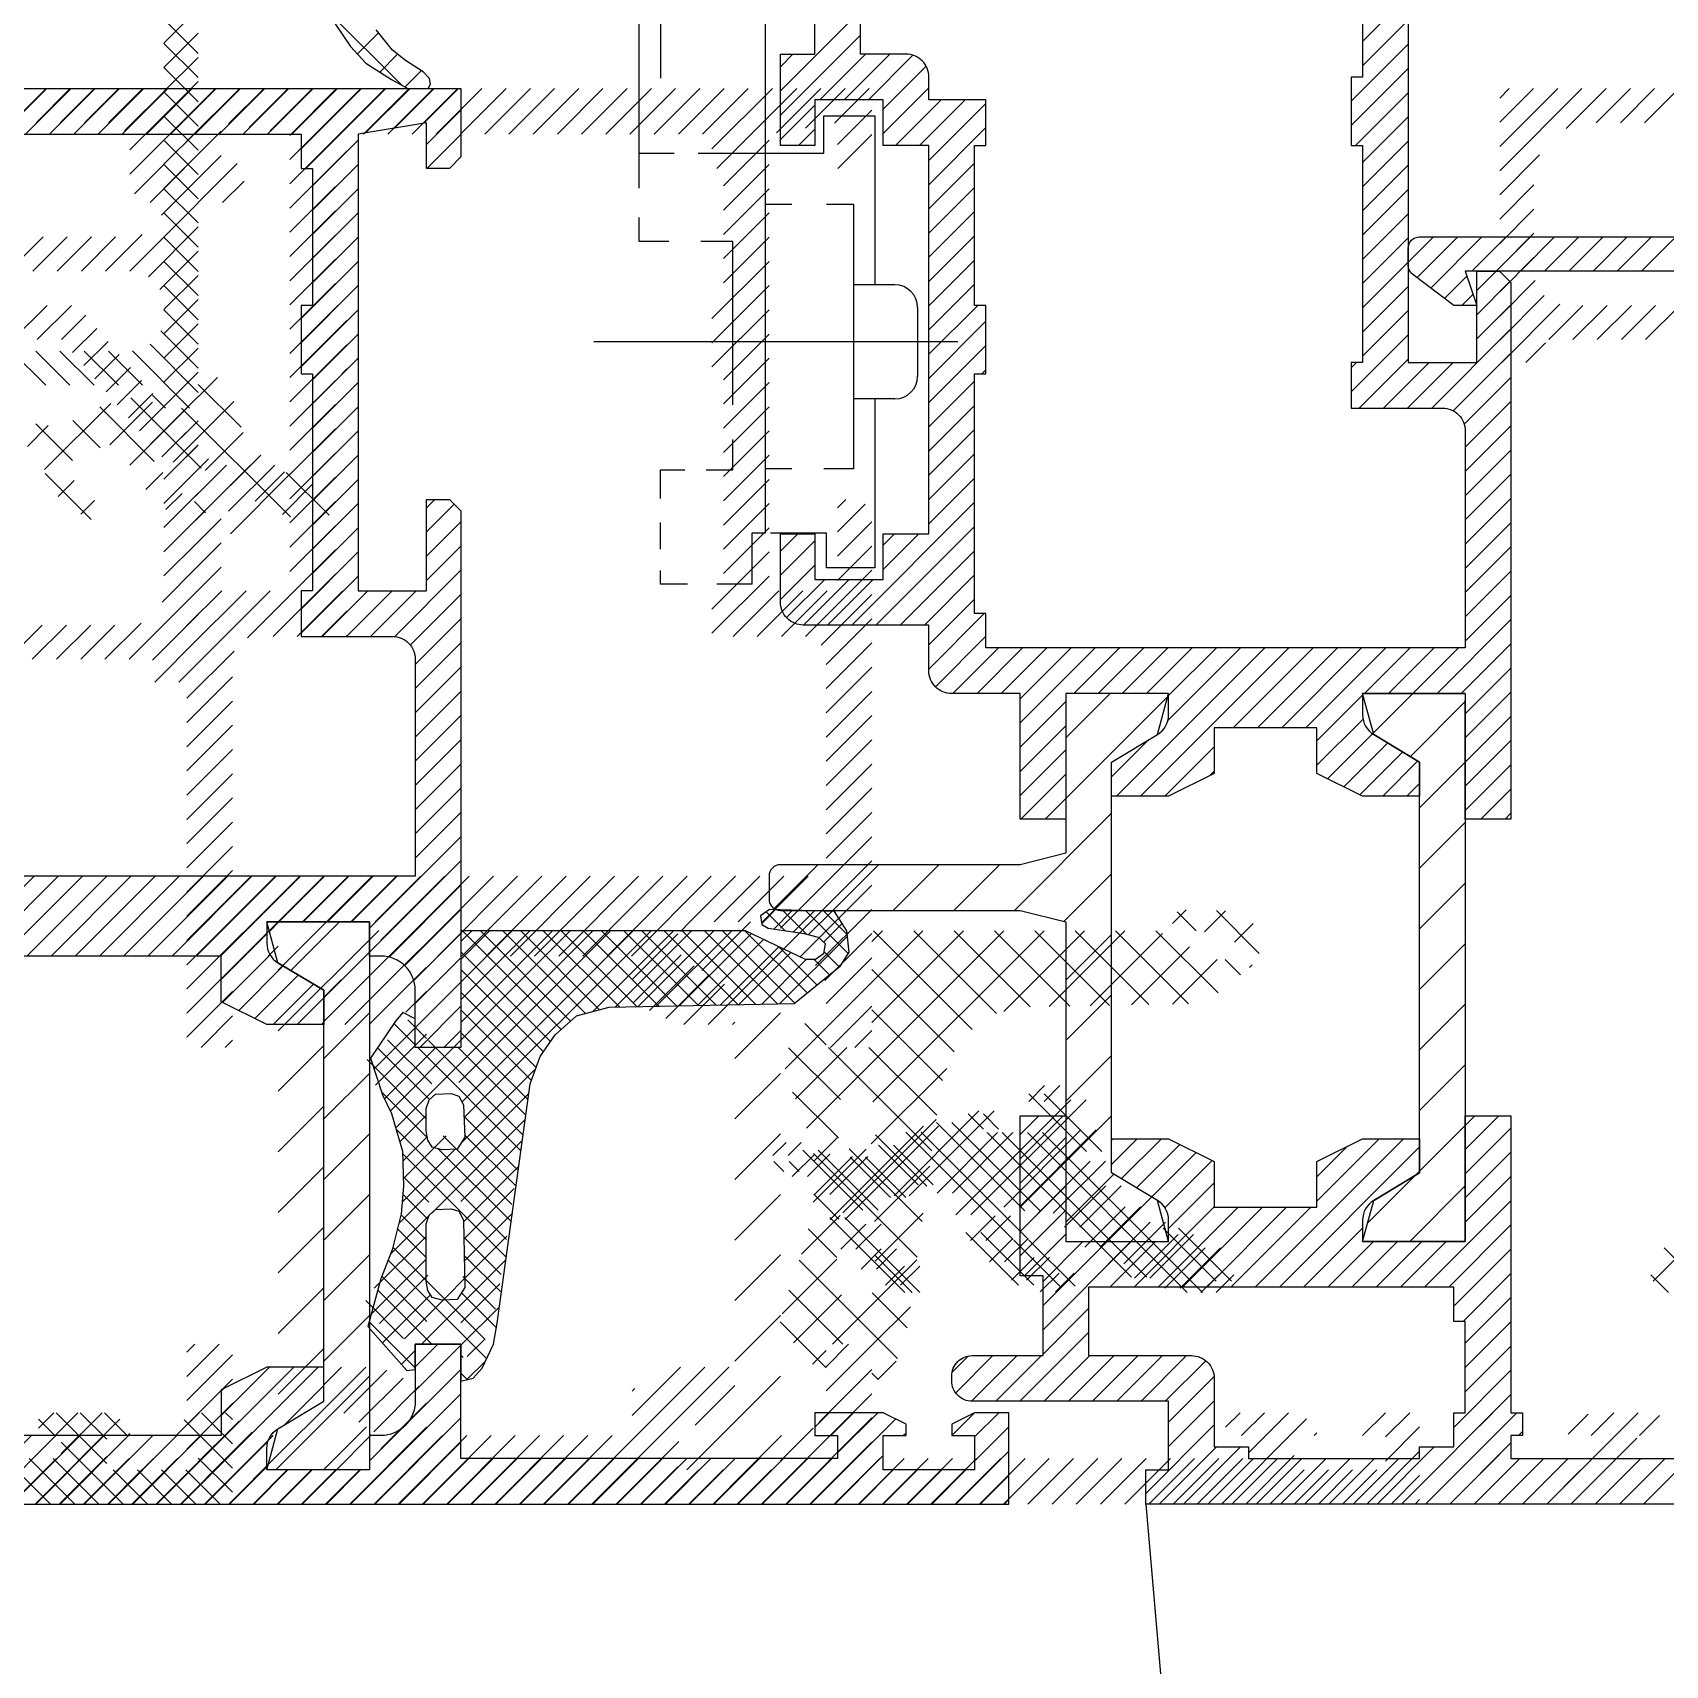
# Model space of a CAD drawing. Extents: x -0.04 to 2.29, y -0.5 to 2.03.
# Drawn here: x 1.1282 to 1.1998, y 0.0829 to 0.1544 of the extents above; entities that cross this region are included whole.
import ezdxf

# ---------------------------------------------------------------- set-up
doc = ezdxf.new("R2010")
doc.units = 0
doc.header["$LTSCALE"] = 0.1
for name, pattern in [('AUSGEZOGEN', [0]), ('USM-S25', [0]), ('USM-STRPUKLEIN', [0])]:
    doc.linetypes.add(name, pattern=pattern)
doc.layers.get('0').update_dxf_attribs({"linetype": 'AUSGEZOGEN'})
for name, color, linetype in [('AUSSEN25', 3, 'AUSGEZOGEN'), ('AUSSEN35', 2, 'AUSGEZOGEN'), ('AUSSEN50', 1, 'AUSGEZOGEN'), ('SCHRAFF', 4, 'AUSGEZOGEN'), ('USM-SKLEIN25', 3, 'USM-S25'), ('USM-SPKLEIN25', 3, 'USM-STRPUKLEIN')]:
    doc.layers.add(name, color=color, linetype=linetype)

# ---------------------------------------------------------------- blocks, each defined once
blk = doc.blocks.new('*X')
at = {"color": 0}
for p, q in [((0.673683, 0.696664), (0.678729, 0.70171)), ((0.676887, 0.701636), (0.677578, 0.702327)), ((0.679416, 0.699443), (0.676887, 0.701971)), ((0.670984, 0.6975), (0.674699, 0.701215)), ((0.674898, 0.700425), (0.674234, 0.701088)), ((0.668181, 0.696465), (0.672266, 0.700551)), ((0.676203, 0.695584), (0.6715, 0.700287)), ((0.676713, 0.696842), (0.672846, 0.700709)), ((0.672871, 0.69762), (0.675518, 0.700267)), ((0.681384, 0.693939), (0.675056, 0.700267)), ((0.675795, 0.697008), (0.679171, 0.700384)), ((0.683823, 0.693267), (0.676823, 0.700267)), ((0.665671, 0.699258), (0.666251, 0.699839)), ((0.669617, 0.696867), (0.666992, 0.699492)), ((0.672033, 0.697987), (0.670295, 0.699724)), ((0.666158, 0.698559), (0.665716, 0.699)), ((0.666522, 0.698342), (0.667509, 0.699329)), ((0.6675, 0.697552), (0.669165, 0.699217)), ((0.670825, 0.697427), (0.66906, 0.699192)), ((0.677292, 0.696737), (0.679574, 0.699019)), ((0.67845, 0.696128), (0.680264, 0.697941)), ((0.679343, 0.695253), (0.681108, 0.697018)), ((0.671449, 0.693267), (0.668165, 0.696551)), ((0.668648, 0.695164), (0.669747, 0.696263)), ((0.674332, 0.695545), (0.67541, 0.696623)), ((0.680378, 0.694521), (0.682202, 0.696344)), ((0.685096, 0.693762), (0.682775, 0.696083)), ((0.676434, 0.693585), (0.67412, 0.6959)), ((0.675159, 0.694604), (0.676175, 0.695621)), ((0.678245, 0.693542), (0.676224, 0.695564)), ((0.681515, 0.69389), (0.683427, 0.695801)), ((0.682844, 0.69345), (0.684616, 0.695223)), ((0.669546, 0.694294), (0.670424, 0.695173)), ((0.676121, 0.693799), (0.677119, 0.694797)), ((0.670603, 0.693584), (0.671444, 0.694425)), ((0.677385, 0.693295), (0.678208, 0.694118)), ((0.684428, 0.693267), (0.685204, 0.694043)), ((1.0885, 0.154058), (1.0905, 0.156058)), ((1.046394, 0.152152), (1.043183, 0.155363)), ((1.063, 0.151893), (1.0665, 0.155393)), ((1.116, 0.153981), (1.1175, 0.155481)), ((1.0885, 0.152998), (1.0905, 0.154998)), ((1.2545, 0.153535), (1.256, 0.155035)), ((1.044467, 0.153512), (1.04539, 0.154435)), ((1.063, 0.150832), (1.0665, 0.154332)), ((1.088, 0.151437), (1.0905, 0.153937)), ((1.116, 0.152921), (1.1175, 0.154421)), ((1.2545, 0.152474), (1.256, 0.153974)), ((1.045442, 0.152719), (1.046223, 0.153501)), ((1.063, 0.152954), (1.063546, 0.1535)), ((1.064728, 0.1515), (1.066728, 0.1535)), ((1.065789, 0.1515), (1.067789, 0.1535)), ((1.06685, 0.1515), (1.068803, 0.153453)), ((1.116, 0.15186), (1.1175, 0.15336)), ((1.046556, 0.152066), (1.047266, 0.152776)), ((1.0675, 0.15109), (1.069382, 0.152971)), ((1.088, 0.150376), (1.0905, 0.152876)), ((1.088, 0.152498), (1.088002, 0.1525)), ((1.2545, 0.151413), (1.256, 0.152913)), ((1.0675, 0.150029), (1.0695, 0.152029)), ((1.088184, 0.1495), (1.0905, 0.151816)), ((1.094507, 0.148398), (1.098109, 0.152)), ((1.094507, 0.149459), (1.097048, 0.152)), ((1.094507, 0.15052), (1.095988, 0.152)), ((1.094507, 0.15158), (1.094927, 0.152)), ((1.097421, 0.150252), (1.09917, 0.152)), ((1.09873, 0.1505), (1.10023, 0.152)), ((1.099791, 0.1505), (1.101291, 0.152)), ((1.100852, 0.1505), (1.102352, 0.152)), ((1.109337, 0.1505), (1.110837, 0.152)), ((1.110397, 0.1505), (1.111897, 0.152)), ((1.111458, 0.1505), (1.112958, 0.152)), ((1.112519, 0.1505), (1.114019, 0.152)), ((1.113577, 0.150498), (1.115079, 0.152)), ((1.114278, 0.150138), (1.11614, 0.152)), ((1.116, 0.150799), (1.1175, 0.152299)), ((1.117007, 0.149685), (1.119322, 0.152)), ((1.117007, 0.150746), (1.118261, 0.152)), ((1.117007, 0.151806), (1.117201, 0.152)), ((1.118829, 0.150446), (1.120383, 0.152)), ((1.119738, 0.150295), (1.121443, 0.152)), ((1.120647, 0.150143), (1.122504, 0.152)), ((1.121507, 0.147821), (1.125686, 0.152)), ((1.121507, 0.148882), (1.124625, 0.152)), ((1.121507, 0.149942), (1.123565, 0.152)), ((1.124747, 0.15), (1.126747, 0.152)), ((1.125807, 0.15), (1.127807, 0.152)), ((1.126868, 0.15), (1.128868, 0.152)), ((1.127929, 0.15), (1.129929, 0.152)), ((1.128989, 0.15), (1.130989, 0.152)), ((1.13005, 0.15), (1.13205, 0.152)), ((1.131111, 0.15), (1.133111, 0.152)), ((1.132171, 0.15), (1.134171, 0.152)), ((1.133232, 0.15), (1.135232, 0.152)), ((1.134293, 0.15), (1.136293, 0.152)), ((1.135353, 0.15), (1.137353, 0.152)), ((1.136414, 0.15), (1.138414, 0.152)), ((1.137475, 0.15), (1.139475, 0.152)), ((1.138535, 0.15), (1.140535, 0.152)), ((1.139596, 0.15), (1.141596, 0.152)), ((1.140007, 0.149351), (1.142657, 0.152)), ((1.140217, 0.1485), (1.143717, 0.152)), ((1.142832, 0.150054), (1.144778, 0.152)), ((1.144105, 0.150266), (1.145839, 0.152)), ((1.145378, 0.150478), (1.146899, 0.152)), ((1.2545, 0.150353), (1.256, 0.151853)), ((1.063, 0.149772), (1.0645, 0.151272)), ((1.068032, 0.1495), (1.070032, 0.1515)), ((1.069092, 0.1495), (1.071092, 0.1515)), ((1.0695, 0.148847), (1.072, 0.151347)), ((1.114507, 0.149306), (1.116507, 0.151306)), ((1.116, 0.149739), (1.1175, 0.151239)), ((1.145507, 0.149547), (1.147007, 0.151047)), ((1.063789, 0.1495), (1.0645, 0.150211)), ((1.0695, 0.147786), (1.072, 0.150286)), ((1.0885, 0.148755), (1.0905, 0.150755)), ((1.2545, 0.149292), (1.256, 0.150792)), ((1.0885, 0.147694), (1.0905, 0.149694)), ((1.114507, 0.148246), (1.116007, 0.149746)), ((1.116, 0.148678), (1.1175, 0.150178)), ((1.117195, 0.148812), (1.118507, 0.150124)), ((1.140507, 0.147729), (1.142507, 0.149729)), ((1.145521, 0.1485), (1.147007, 0.149987)), ((1.2545, 0.148231), (1.256, 0.149731)), ((1.094507, 0.147338), (1.096255, 0.149086)), ((1.116, 0.147617), (1.1175, 0.149117)), ((1.117943, 0.1485), (1.118507, 0.149064)), ((1.121507, 0.146761), (1.124007, 0.149261)), ((1.0695, 0.146726), (1.0715, 0.148726)), ((1.0885, 0.146634), (1.0905, 0.148634)), ((1.114714, 0.147392), (1.116007, 0.148685)), ((1.11539, 0.147007), (1.116883, 0.1485)), ((1.115897, 0.146454), (1.1175, 0.148057)), ((1.116443, 0.147), (1.117943, 0.1485)), ((1.117504, 0.147), (1.119212, 0.148708)), ((1.140507, 0.146669), (1.142507, 0.148669)), ((1.2545, 0.147171), (1.256, 0.148671)), ((1.0695, 0.145665), (1.0715, 0.147665)), ((1.0885, 0.145573), (1.0905, 0.147573)), ((1.094507, 0.146277), (1.096007, 0.147777)), ((1.118565, 0.147), (1.119507, 0.147942)), ((1.121507, 0.1457), (1.123507, 0.1477)), ((1.140507, 0.145608), (1.142507, 0.147608)), ((1.2545, 0.14611), (1.256, 0.14761)), ((1.094507, 0.145216), (1.096007, 0.146716)), ((1.114504, 0.144), (1.1175, 0.146996)), ((1.121507, 0.144639), (1.123507, 0.146639)), ((1.0695, 0.144604), (1.0715, 0.146604)), ((1.0885, 0.144512), (1.0905, 0.146512)), ((1.11532, 0.143756), (1.1175, 0.145935)), ((1.140507, 0.144547), (1.142507, 0.146547)), ((1.2545, 0.145049), (1.256, 0.146549)), ((1.0695, 0.143544), (1.0715, 0.145544)), ((1.0885, 0.143452), (1.0905, 0.145452)), ((1.0905, 0.144391), (1.091609, 0.1455)), ((1.090883, 0.143713), (1.09267, 0.1455)), ((1.091489, 0.143258), (1.09373, 0.1455)), ((1.093291, 0.144), (1.094791, 0.1455)), ((1.094352, 0.144), (1.095852, 0.1455)), ((1.094507, 0.144156), (1.096007, 0.145656)), ((1.095412, 0.144), (1.096912, 0.1455)), ((1.096473, 0.144), (1.097973, 0.1455)), ((1.097533, 0.144), (1.099033, 0.1455)), ((1.098594, 0.144), (1.100094, 0.1455)), ((1.099655, 0.144), (1.101155, 0.1455)), ((1.100715, 0.144), (1.102215, 0.1455)), ((1.109201, 0.144), (1.110701, 0.1455)), ((1.110261, 0.144), (1.111761, 0.1455)), ((1.111322, 0.144), (1.112822, 0.1455)), ((1.112383, 0.144), (1.113883, 0.1455)), ((1.113443, 0.144), (1.115046, 0.145603)), ((1.121507, 0.143579), (1.123507, 0.145579)), ((1.140507, 0.143487), (1.142507, 0.145487)), ((1.2545, 0.143989), (1.256, 0.145489)), ((1.0695, 0.142483), (1.0715, 0.144483)), ((1.094507, 0.143095), (1.096007, 0.144595)), ((1.115826, 0.143201), (1.1175, 0.144875)), ((1.121507, 0.142518), (1.123507, 0.144518)), ((1.0885, 0.142391), (1.0905, 0.144391)), ((1.092095, 0.142804), (1.093073, 0.143782)), ((1.0935, 0.143148), (1.094352, 0.144)), ((1.116, 0.142314), (1.1175, 0.143814)), ((1.140007, 0.141926), (1.142507, 0.144426)), ((1.2545, 0.142928), (1.256, 0.144428)), ((1.0695, 0.141422), (1.0715, 0.143422)), ((1.0885, 0.14133), (1.0905, 0.14333)), ((1.0935, 0.142088), (1.094956, 0.143544)), ((1.094507, 0.142034), (1.096064, 0.143591)), ((1.121507, 0.141457), (1.123507, 0.143457)), ((1.140007, 0.140865), (1.142507, 0.143365)), ((1.2545, 0.141867), (1.256, 0.143367)), ((1.0695, 0.140362), (1.071638, 0.1425)), ((1.092852, 0.1425), (1.093338, 0.142986)), ((1.0935, 0.141027), (1.095, 0.142527)), ((1.094507, 0.140974), (1.09646, 0.142926)), ((1.094594, 0.14), (1.09714, 0.142546)), ((1.096655, 0.141), (1.098155, 0.1425)), ((1.097715, 0.141), (1.099215, 0.1425)), ((1.098776, 0.141), (1.100276, 0.1425)), ((1.099837, 0.141), (1.101337, 0.1425)), ((1.100897, 0.141), (1.102397, 0.1425)), ((1.109383, 0.141), (1.110883, 0.1425)), ((1.110443, 0.141), (1.111943, 0.1425)), ((1.116, 0.141253), (1.1175, 0.142753)), ((1.121507, 0.140397), (1.123611, 0.1425)), ((1.0695, 0.139301), (1.072, 0.141801)), ((1.0885, 0.14027), (1.0905, 0.14227)), ((1.111504, 0.141), (1.11257, 0.142065)), ((1.116, 0.140193), (1.1175, 0.141693)), ((1.121507, 0.139336), (1.124007, 0.141836)), ((1.140007, 0.139805), (1.142507, 0.142305)), ((1.2545, 0.140807), (1.256, 0.142307)), ((1.088, 0.138709), (1.0905, 0.141209)), ((1.091533, 0.138), (1.095, 0.141467)), ((1.111995, 0.140431), (1.113059, 0.141494)), ((1.112485, 0.139859), (1.113549, 0.140923)), ((1.140507, 0.139244), (1.142507, 0.141244)), ((1.2545, 0.139746), (1.256134, 0.14138)), ((1.0695, 0.13824), (1.072, 0.14074)), ((1.092474, 0.13788), (1.095, 0.140406)), ((1.095655, 0.14), (1.096507, 0.140852)), ((1.112974, 0.139288), (1.114038, 0.140352)), ((1.116, 0.139132), (1.1175, 0.140632)), ((1.121507, 0.138275), (1.124007, 0.140775)), ((1.140507, 0.138183), (1.142507, 0.140183)), ((1.2545, 0.138685), (1.256608, 0.140794)), ((1.254875, 0.138), (1.25738, 0.140505)), ((1.256936, 0.139), (1.258436, 0.1405)), ((1.257996, 0.139), (1.259496, 0.1405)), ((1.259057, 0.139), (1.260557, 0.1405)), ((1.260118, 0.139), (1.261618, 0.1405)), ((1.261178, 0.139), (1.262678, 0.1405)), ((1.07182, 0.1395), (1.072, 0.13968)), ((1.088, 0.13977), (1.08823, 0.14)), ((1.088352, 0.138), (1.0905, 0.140148)), ((1.089412, 0.138), (1.091412, 0.14)), ((1.090473, 0.138), (1.092473, 0.14)), ((1.113464, 0.138717), (1.114528, 0.139781)), ((1.116, 0.138071), (1.1175, 0.139571)), ((1.123793, 0.1395), (1.124007, 0.139715)), ((1.0695, 0.13718), (1.0715, 0.13918)), ((1.092954, 0.137299), (1.095, 0.139345)), ((1.113953, 0.138146), (1.115017, 0.13921)), ((1.121507, 0.137215), (1.123507, 0.139215)), ((1.140507, 0.137123), (1.142507, 0.139123)), ((1.252623, 0.137162), (1.2545, 0.139039)), ((1.2545, 0.1385), (1.253654, 0.139346)), ((1.0695, 0.136119), (1.0715, 0.138119)), ((1.093, 0.136285), (1.095, 0.138285)), ((1.114443, 0.137575), (1.115507, 0.138639)), ((1.114933, 0.137004), (1.115996, 0.138068)), ((1.116, 0.137011), (1.1175, 0.138511)), ((1.121507, 0.136154), (1.123507, 0.138154)), ((1.140507, 0.136062), (1.142507, 0.138062)), ((1.255599, 0.135634), (1.252942, 0.138291)), ((1.254369, 0.135373), (1.257445, 0.138449)), ((1.255936, 0.138), (1.2565, 0.138564)), ((1.256426, 0.135662), (1.258814, 0.13805)), ((1.258377, 0.136391), (1.256503, 0.138265)), ((1.26123, 0.135306), (1.258329, 0.138207)), ((1.115422, 0.136433), (1.116486, 0.137496)), ((1.116, 0.13595), (1.1175, 0.13745)), ((1.250463, 0.133235), (1.255229, 0.138)), ((1.257494, 0.135507), (1.255, 0.138)), ((1.258796, 0.136264), (1.259994, 0.137462)), ((1.0695, 0.135058), (1.0715, 0.137058)), ((1.093, 0.135224), (1.095, 0.137224)), ((1.115912, 0.135862), (1.116975, 0.136925)), ((1.121507, 0.135093), (1.123507, 0.137093)), ((1.140507, 0.135001), (1.142507, 0.137001)), ((1.254197, 0.135268), (1.252531, 0.136933)), ((1.260003, 0.135704), (1.261609, 0.137309)), ((1.26198, 0.136324), (1.261069, 0.137234)), ((1.0695, 0.133998), (1.0715, 0.135998)), ((1.093, 0.134163), (1.095, 0.136163)), ((1.116, 0.134889), (1.1175, 0.136389)), ((1.116401, 0.13529), (1.117465, 0.136354)), ((1.121507, 0.134033), (1.123507, 0.136033)), ((1.140507, 0.133941), (1.142507, 0.135941)), ((1.253098, 0.134599), (1.251752, 0.135945)), ((1.116, 0.133829), (1.1175, 0.135329)), ((1.116891, 0.134719), (1.117954, 0.135783)), ((1.11738, 0.134148), (1.118732, 0.1355)), ((1.118293, 0.134), (1.119793, 0.1355)), ((1.118834, 0.133481), (1.120853, 0.1355)), ((1.248766, 0.133305), (1.250647, 0.135186)), ((1.252003, 0.133927), (1.250713, 0.135216)), ((1.2568, 0.134433), (1.256056, 0.135177)), ((1.0695, 0.132937), (1.0715, 0.134937)), ((1.093, 0.133103), (1.095, 0.135103)), ((1.118914, 0.1325), (1.1215, 0.135086)), ((1.121507, 0.132972), (1.123507, 0.134972)), ((1.140507, 0.13288), (1.142507, 0.13488)), ((1.250814, 0.133347), (1.249471, 0.134691)), ((1.259188, 0.133121), (1.261199, 0.135132)), ((1.260639, 0.134129), (1.259941, 0.134827)), ((1.066124, 0.1285), (1.0715, 0.133876)), ((1.093, 0.132042), (1.095, 0.134042)), ((1.116, 0.132768), (1.1175, 0.134268)), ((1.117007, 0.132715), (1.118293, 0.134)), ((1.121507, 0.131911), (1.123507, 0.133911)), ((1.140507, 0.131819), (1.142507, 0.133819)), ((1.145507, 0.133637), (1.14587, 0.134)), ((1.145507, 0.132577), (1.146719, 0.133788)), ((1.249328, 0.133066), (1.248621, 0.133773)), ((1.254176, 0.133412), (1.254669, 0.133905)), ((1.255913, 0.133552), (1.255206, 0.134258)), ((1.259639, 0.133361), (1.25905, 0.133951)), ((1.116, 0.131707), (1.1175, 0.133207)), ((1.117007, 0.131654), (1.118507, 0.133154)), ((1.254608, 0.133089), (1.254192, 0.133505)), ((1.063, 0.13174), (1.06376, 0.1325)), ((1.067184, 0.1285), (1.0715, 0.132816)), ((1.0675, 0.130937), (1.069063, 0.1325)), ((1.0675, 0.131998), (1.068002, 0.1325)), ((1.093, 0.130981), (1.095, 0.132981)), ((1.121507, 0.130851), (1.123507, 0.132851)), ((1.140507, 0.130759), (1.142507, 0.132759)), ((1.145507, 0.131516), (1.147007, 0.133016)), ((1.063, 0.13068), (1.0645, 0.13218)), ((1.068245, 0.1285), (1.0715, 0.131755)), ((1.093, 0.129921), (1.095, 0.131921)), ((1.116, 0.130647), (1.1175, 0.132147)), ((1.117007, 0.130593), (1.118507, 0.132093)), ((1.119652, 0.127935), (1.123507, 0.13179)), ((1.140007, 0.129198), (1.142507, 0.131698)), ((1.145507, 0.130455), (1.147007, 0.131955)), ((1.063, 0.129619), (1.0645, 0.131119)), ((1.115914, 0.1295), (1.1175, 0.131086)), ((1.117007, 0.129533), (1.118507, 0.131033)), ((1.144107, 0.127995), (1.147007, 0.130895)), ((1.063264, 0.128823), (1.064942, 0.1305)), ((1.064002, 0.1285), (1.066002, 0.1305)), ((1.065063, 0.1285), (1.067063, 0.1305)), ((1.069306, 0.1285), (1.0715, 0.130694)), ((1.093, 0.12886), (1.095, 0.13086)), ((1.120778, 0.128), (1.123507, 0.130729)), ((1.140007, 0.128137), (1.142507, 0.130637)), ((1.0695, 0.127634), (1.0715, 0.129634)), ((1.093, 0.127799), (1.095, 0.129799)), ((1.114475, 0.127), (1.1175, 0.130025)), ((1.117007, 0.126351), (1.120657, 0.13)), ((1.117007, 0.127411), (1.119596, 0.13)), ((1.117007, 0.128472), (1.118535, 0.13)), ((1.121839, 0.128), (1.123839, 0.13)), ((1.14093, 0.128), (1.14293, 0.13)), ((1.141991, 0.128), (1.143991, 0.13)), ((1.143052, 0.128), (1.145052, 0.13)), ((1.144792, 0.127619), (1.147007, 0.129834)), ((1.0695, 0.126573), (1.071927, 0.129)), ((1.1155, 0.126965), (1.1175, 0.128965)), ((1.122899, 0.128), (1.124007, 0.129108)), ((1.145007, 0.126773), (1.147007, 0.128773)), ((1.091761, 0.1255), (1.095, 0.128739)), ((1.109171, 0.127), (1.110671, 0.1285)), ((1.110232, 0.127), (1.111732, 0.1285)), ((1.111293, 0.127), (1.112793, 0.1285)), ((1.112353, 0.127), (1.113853, 0.1285)), ((1.113414, 0.127), (1.115, 0.128586)), ((1.12396, 0.128), (1.124007, 0.128047)), ((1.069787, 0.125799), (1.072, 0.128012)), ((1.070548, 0.1255), (1.072548, 0.1275)), ((1.071609, 0.1255), (1.073609, 0.1275)), ((1.07267, 0.1255), (1.07467, 0.1275)), ((1.0735, 0.124209), (1.076791, 0.1275)), ((1.0735, 0.12527), (1.07573, 0.1275)), ((1.075852, 0.1255), (1.077852, 0.1275)), ((1.076912, 0.1255), (1.078912, 0.1275)), ((1.077715, 0.121), (1.084215, 0.1275)), ((1.077973, 0.1255), (1.079973, 0.1275)), ((1.078776, 0.121), (1.085276, 0.1275)), ((1.079033, 0.1255), (1.081033, 0.1275)), ((1.079967, 0.124312), (1.083155, 0.1275)), ((1.08, 0.125406), (1.082094, 0.1275)), ((1.082837, 0.124), (1.086337, 0.1275)), ((1.083897, 0.124), (1.087397, 0.1275)), ((1.084958, 0.124), (1.088458, 0.1275)), ((1.086019, 0.124), (1.089519, 0.1275)), ((1.088579, 0.1255), (1.090579, 0.1275)), ((1.08964, 0.1255), (1.09164, 0.1275)), ((1.090701, 0.1255), (1.092701, 0.1275)), ((1.092822, 0.1255), (1.095, 0.127678)), ((1.115596, 0.126), (1.1175, 0.127904)), ((1.117007, 0.12529), (1.119072, 0.127355)), ((1.145007, 0.125713), (1.147007, 0.127713)), ((1.093, 0.124617), (1.095, 0.126617)), ((1.116657, 0.126), (1.1175, 0.126843)), ((1.145007, 0.124652), (1.147007, 0.126652)), ((1.117007, 0.124229), (1.119007, 0.126229)), ((1.0755, 0.123557), (1.077443, 0.1255)), ((1.0755, 0.120906), (1.079965, 0.125371)), ((1.0865, 0.123421), (1.0885, 0.125421)), ((1.088969, 0.123769), (1.090701, 0.1255)), ((1.093, 0.123557), (1.095, 0.125557)), ((1.117007, 0.123169), (1.119007, 0.125169)), ((1.145007, 0.123591), (1.147007, 0.125591)), ((1.0735, 0.123148), (1.0755, 0.125148)), ((1.090595, 0.122743), (1.093, 0.125148)), ((1.093, 0.122496), (1.095, 0.124496)), ((1.145007, 0.122531), (1.147007, 0.124531)), ((1.0735, 0.122088), (1.0755, 0.124088)), ((1.0865, 0.12236), (1.088518, 0.124378)), ((1.086967, 0.121766), (1.088939, 0.123738)), ((1.117007, 0.122108), (1.119007, 0.124108)), ((1.0735, 0.121027), (1.0755, 0.123027)), ((1.0775, 0.121845), (1.079137, 0.123482)), ((1.079837, 0.121), (1.082, 0.123163)), ((1.087674, 0.121413), (1.089601, 0.123339)), ((1.093, 0.121435), (1.095, 0.123435)), ((1.117007, 0.121047), (1.119007, 0.123047)), ((1.145007, 0.12147), (1.147007, 0.12347)), ((1.088381, 0.121059), (1.090264, 0.122942)), ((1.089383, 0.121), (1.090927, 0.122544)), ((1.091, 0.120496), (1.093, 0.122496)), ((1.093, 0.120375), (1.095, 0.122375)), ((1.145007, 0.120409), (1.147007, 0.122409)), ((1.073533, 0.12), (1.0755, 0.121967)), ((1.081795, 0.121897), (1.082, 0.122103)), ((1.117007, 0.119987), (1.119007, 0.121987)), ((1.074594, 0.12), (1.0755, 0.120906)), ((1.090443, 0.121), (1.091, 0.121557)), ((1.093686, 0.12), (1.095, 0.121314)), ((1.117007, 0.118926), (1.119007, 0.120926)), ((1.145007, 0.119349), (1.147007, 0.121349)), ((1.073246, 0.116), (1.0775, 0.120254)), ((1.094747, 0.12), (1.095, 0.120253)), ((1.145007, 0.118288), (1.147007, 0.120288)), ((1.091, 0.117844), (1.093, 0.119844)), ((1.117007, 0.117865), (1.119007, 0.119865)), ((1.117007, 0.116805), (1.119007, 0.118805)), ((1.143007, 0.115228), (1.147007, 0.119228)), ((1.143007, 0.114167), (1.147007, 0.118167)), ((1.062723, 0.116084), (1.064639, 0.118)), ((1.065291, 0.116), (1.067291, 0.118)), ((1.067943, 0.116), (1.069943, 0.118)), ((1.070594, 0.116), (1.072594, 0.118)), ((1.075418, 0.115521), (1.0775, 0.117603)), ((1.117007, 0.115744), (1.119007, 0.117744)), ((1.117007, 0.111501), (1.123006, 0.1175)), ((1.117007, 0.112562), (1.121945, 0.1175)), ((1.117007, 0.113623), (1.120885, 0.1175)), ((1.117007, 0.114683), (1.119824, 0.1175)), ((1.122067, 0.1155), (1.124067, 0.1175)), ((1.123007, 0.111137), (1.12937, 0.1175)), ((1.123127, 0.1155), (1.125127, 0.1175)), ((1.12393, 0.111), (1.13043, 0.1175)), ((1.124188, 0.1155), (1.126188, 0.1175)), ((1.125248, 0.1155), (1.127248, 0.1175)), ((1.125507, 0.114698), (1.128309, 0.1175)), ((1.127991, 0.114), (1.131491, 0.1175)), ((1.129052, 0.114), (1.132552, 0.1175)), ((1.130112, 0.114), (1.133612, 0.1175)), ((1.131173, 0.114), (1.134673, 0.1175)), ((1.132234, 0.114), (1.135734, 0.1175)), ((1.133294, 0.114), (1.136794, 0.1175)), ((1.134355, 0.114), (1.137855, 0.1175)), ((1.135416, 0.114), (1.138916, 0.1175)), ((1.136476, 0.114), (1.139976, 0.1175)), ((1.139037, 0.1155), (1.141037, 0.1175)), ((1.140098, 0.1155), (1.142098, 0.1175)), ((1.141158, 0.1155), (1.143158, 0.1175)), ((1.142219, 0.1155), (1.144219, 0.1175)), ((1.091, 0.115193), (1.093, 0.117193)), ((1.143859, 0.113958), (1.147007, 0.117106)), ((1.062705, 0.115182), (1.063531, 0.116008)), ((1.064129, 0.114971), (1.063079, 0.116022)), ((1.064233, 0.114943), (1.065248, 0.115957)), ((1.065923, 0.114945), (1.064901, 0.115967)), ((1.144545, 0.113583), (1.147007, 0.116046)), ((1.160183, 0.115432), (1.160781, 0.116031)), ((1.161216, 0.115112), (1.160385, 0.115943)), ((1.161579, 0.115061), (1.162498, 0.11598)), ((1.163979, 0.114116), (1.162104, 0.115991)), ((1.121007, 0.11338), (1.123127, 0.1155)), ((1.13862, 0.115083), (1.139037, 0.1155)), ((1.139558, 0.113369), (1.141689, 0.1155)), ((1.162897, 0.114611), (1.163708, 0.115422)), ((1.04891, 0.108458), (1.055559, 0.115107)), ((1.049, 0.110316), (1.053791, 0.115107)), ((1.049, 0.112084), (1.052022, 0.115106)), ((1.049, 0.113851), (1.050254, 0.115105)), ((1.04916, 0.10694), (1.057328, 0.115108)), ((1.053806, 0.111153), (1.049854, 0.115105)), ((1.055074, 0.111652), (1.051621, 0.115106)), ((1.056707, 0.111787), (1.053388, 0.115106)), ((1.058439, 0.111823), (1.055155, 0.115107)), ((1.055755, 0.111768), (1.059096, 0.115109)), ((1.060171, 0.111858), (1.056922, 0.115108)), ((1.05756, 0.111805), (1.060865, 0.11511)), ((1.061904, 0.111894), (1.058689, 0.115109)), ((1.059365, 0.111842), (1.062255, 0.114732)), ((1.06362, 0.111945), (1.060456, 0.115109)), ((1.062974, 0.111916), (1.065931, 0.114872)), ((1.0755, 0.112951), (1.0775, 0.114951)), ((1.091, 0.112541), (1.093, 0.114541)), ((1.120567, 0.114), (1.121007, 0.114441)), ((1.121007, 0.110728), (1.125406, 0.115127)), ((1.136507, 0.11297), (1.138507, 0.11497)), ((1.144147, 0.106468), (1.152786, 0.115107)), ((1.144946, 0.112924), (1.147007, 0.114985)), ((1.147007, 0.111096), (1.151018, 0.115106)), ((1.147007, 0.112864), (1.149249, 0.115105)), ((1.147007, 0.114631), (1.147481, 0.115105)), ((1.147056, 0.10761), (1.154555, 0.115108)), ((1.151401, 0.110784), (1.147081, 0.115105)), ((1.152464, 0.11149), (1.148848, 0.115105)), ((1.15395, 0.111771), (1.150615, 0.115106)), ((1.155682, 0.111807), (1.152382, 0.115107)), ((1.15279, 0.111575), (1.156323, 0.115109)), ((1.157414, 0.111842), (1.154149, 0.115108)), ((1.154771, 0.111788), (1.158092, 0.115109)), ((1.159146, 0.111878), (1.155916, 0.115108)), ((1.156576, 0.111825), (1.159736, 0.114985)), ((1.160879, 0.111914), (1.157683, 0.115109)), ((1.162174, 0.112386), (1.15945, 0.11511)), ((1.052932, 0.110259), (1.049, 0.114191)), ((1.061169, 0.111879), (1.063448, 0.114157)), ((1.064598, 0.112735), (1.062923, 0.11441)), ((1.065576, 0.113524), (1.064902, 0.114198)), ((1.136568, 0.11197), (1.13865, 0.114052)), ((1.141007, 0.112167), (1.143007, 0.114167)), ((1.145007, 0.111924), (1.147007, 0.113924)), ((1.15838, 0.111862), (1.160929, 0.114411)), ((1.160185, 0.111899), (1.16213, 0.113844)), ((1.163152, 0.113176), (1.162484, 0.113844)), ((1.124991, 0.111), (1.127507, 0.113516)), ((1.137275, 0.111616), (1.139227, 0.113568)), ((1.137982, 0.111263), (1.13989, 0.113171)), ((1.150619, 0.109799), (1.147007, 0.113411)), ((1.163553, 0.1135), (1.163663, 0.11361)), ((1.052301, 0.109122), (1.049, 0.112423)), ((1.0755, 0.110299), (1.0775, 0.112299)), ((1.117007, 0.110441), (1.119007, 0.112441)), ((1.123007, 0.112198), (1.123762, 0.112953)), ((1.126596, 0.111545), (1.127507, 0.112455)), ((1.13878, 0.111), (1.140553, 0.112773)), ((1.145007, 0.110864), (1.147007, 0.112864)), ((1.091, 0.109889), (1.093, 0.111889)), ((1.13984, 0.111), (1.141007, 0.112167)), ((1.145204, 0.11), (1.147007, 0.111803)), ((1.150099, 0.108551), (1.147007, 0.111643)), ((1.0475, 0.110387), (1.046682, 0.111205)), ((1.117627, 0.11), (1.119007, 0.11138)), ((1.140901, 0.111), (1.141007, 0.111106)), ((1.141007, 0.109515), (1.143007, 0.111515)), ((1.143205, 0.109061), (1.145007, 0.110864)), ((1.145007, 0.110107), (1.144071, 0.111043)), ((1.045266, 0.10835), (1.0475, 0.110584)), ((1.047721, 0.108398), (1.045787, 0.110332)), ((1.045899, 0.107214), (1.048984, 0.1103)), ((1.051699, 0.106189), (1.047587, 0.1103)), ((1.051933, 0.107722), (1.049, 0.110655)), ((1.118688, 0.11), (1.119007, 0.110319)), ((1.146265, 0.11), (1.147007, 0.110742)), ((1.04749, 0.106862), (1.044888, 0.109464)), ((1.0755, 0.107648), (1.0775, 0.109648)), ((1.121007, 0.108077), (1.123007, 0.110077)), ((1.145636, 0.107711), (1.14336, 0.109987)), ((1.143659, 0.107747), (1.145911, 0.11)), ((1.14964, 0.105475), (1.145115, 0.11)), ((1.149854, 0.107028), (1.146882, 0.11)), ((1.091, 0.107238), (1.093, 0.109238)), ((1.141007, 0.106864), (1.143007, 0.108864)), ((1.146986, 0.105771), (1.150291, 0.109076)), ((1.145546, 0.106033), (1.143539, 0.10804)), ((1.046277, 0.102289), (1.051973, 0.107985)), ((1.121007, 0.105425), (1.123007, 0.107425)), ((1.046319, 0.105867), (1.047472, 0.10702)), ((1.051465, 0.104655), (1.049159, 0.106961)), ((1.0735, 0.106178), (1.074322, 0.107)), ((1.0735, 0.105117), (1.075383, 0.107)), ((1.0755, 0.104996), (1.0775, 0.106996)), ((1.091, 0.104586), (1.093, 0.106586)), ((1.093, 0.106586), (1.093414, 0.107)), ((1.093, 0.105525), (1.094475, 0.107)), ((1.145742, 0.10276), (1.149829, 0.106846)), ((1.050997, 0.101587), (1.04615, 0.106434)), ((1.046482, 0.104262), (1.04835, 0.10613)), ((1.051231, 0.103121), (1.048227, 0.106125)), ((1.049002, 0.103247), (1.051654, 0.105899)), ((1.0735, 0.104057), (1.0755, 0.106057)), ((1.0775, 0.105935), (1.077565, 0.106)), ((1.0775, 0.104875), (1.078625, 0.106)), ((1.077929, 0.104243), (1.079686, 0.106)), ((1.083793, 0.0995), (1.090293, 0.106)), ((1.0865, 0.103268), (1.089232, 0.106)), ((1.093, 0.104465), (1.095, 0.106465)), ((1.141007, 0.104212), (1.143007, 0.106212)), ((1.144464, 0.105017), (1.145534, 0.106087)), ((1.149425, 0.103922), (1.147172, 0.106174)), ((1.078592, 0.103845), (1.080498, 0.105751)), ((1.079255, 0.103447), (1.081205, 0.105398)), ((1.084853, 0.0995), (1.091, 0.105647)), ((1.0865, 0.104329), (1.087843, 0.105671)), ((1.093, 0.103404), (1.095, 0.105404)), ((1.144435, 0.10322), (1.14676, 0.105545)), ((1.148996, 0.100815), (1.144452, 0.105359)), ((1.149211, 0.102368), (1.146015, 0.105564)), ((1.0735, 0.102996), (1.0755, 0.104996)), ((1.0755, 0.102344), (1.077597, 0.104442)), ((1.079842, 0.102974), (1.081912, 0.105044)), ((1.090785, 0.104371), (1.091, 0.104586)), ((1.121007, 0.102773), (1.123007, 0.104773)), ((1.147129, 0.102379), (1.149546, 0.104795)), ((1.047601, 0.103215), (1.046479, 0.104337)), ((1.049144, 0.101621), (1.051336, 0.103813)), ((1.0735, 0.101935), (1.0755, 0.103935)), ((1.08, 0.102071), (1.082, 0.104071)), ((1.088718, 0.102304), (1.090785, 0.104371)), ((1.090566, 0.1015), (1.093, 0.103934)), ((1.093, 0.102343), (1.095, 0.104343)), ((1.077307, 0.1015), (1.079255, 0.103447)), ((1.078489, 0.0995), (1.082, 0.103011)), ((1.07955, 0.0995), (1.08305, 0.103)), ((1.080611, 0.0995), (1.084111, 0.103)), ((1.081671, 0.0995), (1.085171, 0.103)), ((1.082732, 0.0995), (1.086232, 0.103)), ((1.091217, 0.0995), (1.095, 0.103283)), ((1.141007, 0.10156), (1.143007, 0.10356)), ((1.145561, 0.102483), (1.144468, 0.103575)), ((1.047474, 0.101574), (1.046371, 0.102677)), ((1.0735, 0.100875), (1.0755, 0.102875)), ((1.14393, 0.100947), (1.145617, 0.102634)), ((1.147157, 0.100639), (1.149263, 0.102745)), ((1.045204, 0.099449), (1.047474, 0.101719)), ((1.046525, 0.097234), (1.051018, 0.101727)), ((1.050763, 0.100054), (1.049143, 0.101673)), ((1.073686, 0.1), (1.0755, 0.101814)), ((1.085914, 0.0995), (1.0885, 0.102086)), ((1.092278, 0.0995), (1.095, 0.102222)), ((1.121007, 0.100122), (1.123007, 0.102122)), ((1.145481, 0.100795), (1.144226, 0.10205)), ((1.050056, 0.097224), (1.046025, 0.101256)), ((1.0745, 0.099753), (1.076247, 0.1015)), ((1.0745, 0.098693), (1.077307, 0.1015)), ((1.0745, 0.097632), (1.078368, 0.1015)), ((1.077429, 0.0995), (1.079429, 0.1015)), ((1.079959, 0.1015), (1.079991, 0.101532)), ((1.086975, 0.0995), (1.088975, 0.1015)), ((1.088035, 0.0995), (1.090035, 0.1015)), ((1.089096, 0.0995), (1.091096, 0.1015)), ((1.090157, 0.0995), (1.092157, 0.1015)), ((1.0925, 0.098661), (1.095, 0.101161)), ((1.141007, 0.098909), (1.143007, 0.100909)), ((1.148782, 0.099261), (1.147153, 0.10089)), ((1.143087, 0.098337), (1.145481, 0.10073)), ((1.148134, 0.096373), (1.143825, 0.100682)), ((1.145286, 0.097), (1.14898, 0.100694)), ((1.045435, 0.097912), (1.047545, 0.100022)), ((1.047513, 0.098), (1.045539, 0.099974)), ((1.049, 0.097941), (1.0507, 0.099641)), ((1.050519, 0.098529), (1.04909, 0.099959)), ((1.092899, 0.098), (1.095, 0.100101)), ((1.121007, 0.09747), (1.123007, 0.09947)), ((1.04649, 0.097256), (1.044831, 0.098914)), ((1.093, 0.09704), (1.095, 0.09904)), ((1.14574, 0.097), (1.143369, 0.099371)), ((1.143575, 0.097057), (1.14568, 0.099162)), ((1.14856, 0.097716), (1.147028, 0.099248)), ((1.0745, 0.096571), (1.0765, 0.098571)), ((1.141007, 0.096257), (1.143007, 0.098257)), ((1.147007, 0.096954), (1.148697, 0.098643)), ((1.073489, 0.0945), (1.0765, 0.097511)), ((1.093, 0.095979), (1.095, 0.097979)), ((1.145007, 0.095965), (1.14299, 0.097982)), ((1.049281, 0.096455), (1.050061, 0.097235)), ((1.093, 0.094919), (1.095, 0.096919)), ((1.117007, 0.096652), (1.117355, 0.097)), ((1.117007, 0.095591), (1.118416, 0.097)), ((1.121007, 0.094818), (1.123007, 0.096818)), ((1.144406, 0.09612), (1.145007, 0.096721)), ((1.145007, 0.096014), (1.145993, 0.097)), ((1.145007, 0.094954), (1.147007, 0.096954)), ((1.049102, 0.096411), (1.049, 0.096513)), ((1.070516, 0.095769), (1.071231, 0.096484)), ((1.070675, 0.094867), (1.072307, 0.0965)), ((1.071369, 0.094501), (1.073368, 0.0965)), ((1.072429, 0.0945), (1.074429, 0.0965)), ((1.07455, 0.0945), (1.07655, 0.0965)), ((1.075611, 0.0945), (1.077611, 0.0965)), ((1.076671, 0.0945), (1.078671, 0.0965)), ((1.077732, 0.0945), (1.079732, 0.0965)), ((1.078793, 0.0945), (1.080793, 0.0965)), ((1.079853, 0.0945), (1.08163, 0.096277)), ((1.0925, 0.093358), (1.095, 0.095858)), ((1.117007, 0.094531), (1.119007, 0.096531)), ((1.123007, 0.095228), (1.12378, 0.096)), ((1.123215, 0.094375), (1.12484, 0.096)), ((1.123878, 0.093977), (1.12577, 0.095869)), ((1.13369, 0.09), (1.13969, 0.096)), ((1.13475, 0.09), (1.14075, 0.096)), ((1.136507, 0.093878), (1.138629, 0.096)), ((1.144684, 0.093569), (1.147007, 0.095893)), ((1.147272, 0.095451), (1.14808, 0.096258)), ((1.08, 0.093586), (1.081997, 0.095583)), ((1.117007, 0.09347), (1.119007, 0.09547)), ((1.124541, 0.09358), (1.126477, 0.095515)), ((1.125188, 0.093166), (1.127184, 0.095162)), ((1.138902, 0.0915), (1.143007, 0.095605)), ((1.139267, 0.093456), (1.141007, 0.095196)), ((1.147286, 0.095454), (1.147007, 0.095733)), ((1.08, 0.092525), (1.082, 0.094525)), ((1.090203, 0.09), (1.095, 0.094797)), ((1.117007, 0.092409), (1.11901, 0.094412)), ((1.125507, 0.092424), (1.127507, 0.094424)), ((1.136507, 0.094939), (1.136629, 0.095061)), ((1.142175, 0.09), (1.147007, 0.094832)), ((1.091263, 0.09), (1.095263, 0.094)), ((1.093007, 0.092805), (1.094203, 0.094)), ((1.093007, 0.093865), (1.093142, 0.094)), ((1.093007, 0.091744), (1.095011, 0.093748)), ((1.097507, 0.093062), (1.098383, 0.093938)), ((1.098506, 0.093), (1.099506, 0.094)), ((1.098507, 0.091941), (1.100567, 0.094)), ((1.100627, 0.093), (1.101507, 0.09388)), ((1.110355, 0.09), (1.11407, 0.093715)), ((1.1105, 0.093327), (1.111173, 0.094)), ((1.111234, 0.093), (1.112234, 0.094)), ((1.1115, 0.092206), (1.113294, 0.094)), ((1.116537, 0.093), (1.117537, 0.094)), ((1.1175, 0.092902), (1.118598, 0.094)), ((1.121007, 0.092167), (1.123215, 0.094375)), ((1.143236, 0.09), (1.147007, 0.093772)), ((1.162327, 0.09), (1.166054, 0.093727)), ((1.162507, 0.093362), (1.163145, 0.094)), ((1.163206, 0.093), (1.164206, 0.094)), ((1.163507, 0.09224), (1.165267, 0.094)), ((1.168509, 0.093), (1.169509, 0.094)), ((1.169507, 0.092937), (1.17057, 0.094)), ((1.253, 0.092638), (1.254362, 0.094)), ((1.253, 0.093698), (1.253302, 0.094)), ((1.257605, 0.093), (1.258605, 0.094)), ((1.2585, 0.092834), (1.259666, 0.094)), ((1.2585, 0.091774), (1.260726, 0.094)), ((1.260787, 0.093), (1.2615, 0.093713)), ((1.079, 0.090465), (1.082, 0.093465)), ((1.095324, 0.093), (1.095507, 0.093183)), ((1.095324, 0.093), (1.0955, 0.093176)), ((1.114416, 0.093), (1.1145, 0.093084)), ((1.115658, 0.09), (1.119287, 0.093628)), ((1.116719, 0.09), (1.119864, 0.093145)), ((1.1175, 0.091842), (1.119, 0.093342)), ((1.11778, 0.09), (1.12078, 0.093)), ((1.122992, 0.0915), (1.124873, 0.093381)), ((1.124144, 0.09), (1.127507, 0.093364)), ((1.125204, 0.09), (1.128204, 0.093)), ((1.126265, 0.09), (1.129265, 0.093)), ((1.127326, 0.09), (1.130326, 0.093)), ((1.128386, 0.09), (1.131386, 0.093)), ((1.129447, 0.09), (1.132447, 0.093)), ((1.130508, 0.09), (1.133508, 0.093)), ((1.131568, 0.09), (1.134568, 0.093)), ((1.132629, 0.09), (1.135629, 0.093)), ((1.143007, 0.091893), (1.144438, 0.093324)), ((1.143007, 0.092954), (1.143054, 0.093)), ((1.166388, 0.093), (1.166507, 0.093119)), ((1.169507, 0.091876), (1.171007, 0.093376)), ((1.253, 0.091577), (1.255115, 0.093692)), ((1.255484, 0.093), (1.2555, 0.093016)), ((1.079596, 0.09), (1.082096, 0.0925)), ((1.080657, 0.09), (1.083157, 0.0925)), ((1.089142, 0.09), (1.091642, 0.0925)), ((1.092324, 0.09), (1.095, 0.092676)), ((1.097627, 0.09), (1.100507, 0.09288)), ((1.116719, 0.09), (1.119, 0.092281)), ((1.135811, 0.09), (1.138557, 0.092746)), ((1.141554, 0.0915), (1.143007, 0.092954)), ((1.144296, 0.09), (1.147007, 0.092711)), ((1.168691, 0.09), (1.171007, 0.092316)), ((1.257787, 0.09), (1.2605, 0.092713)), ((1.081717, 0.09), (1.083717, 0.092)), ((1.082778, 0.09), (1.084778, 0.092)), ((1.083839, 0.09), (1.085839, 0.092)), ((1.084899, 0.09), (1.086899, 0.092)), ((1.08596, 0.09), (1.08796, 0.092)), ((1.087021, 0.09), (1.089021, 0.092)), ((1.088081, 0.09), (1.090081, 0.092)), ((1.093007, 0.090683), (1.094507, 0.092183)), ((1.093385, 0.09), (1.095385, 0.092)), ((1.094445, 0.09), (1.096445, 0.092)), ((1.095506, 0.09), (1.097506, 0.092)), ((1.096567, 0.09), (1.098567, 0.092)), ((1.097627, 0.09), (1.099627, 0.092)), ((1.098688, 0.09), (1.100688, 0.092)), ((1.098688, 0.09), (1.100688, 0.092)), ((1.099748, 0.09), (1.101748, 0.092)), ((1.099748, 0.09), (1.101748, 0.092)), ((1.100809, 0.09), (1.102809, 0.092)), ((1.100809, 0.09), (1.102809, 0.092)), ((1.109294, 0.09), (1.111294, 0.092)), ((1.109294, 0.09), (1.111294, 0.092)), ((1.110355, 0.09), (1.112355, 0.092)), ((1.111416, 0.09), (1.1135, 0.092084)), ((1.111416, 0.09), (1.113416, 0.092)), ((1.112476, 0.09), (1.114476, 0.092)), ((1.113537, 0.09), (1.115537, 0.092)), ((1.114598, 0.09), (1.116598, 0.092)), ((1.11884, 0.09), (1.121007, 0.092167)), ((1.136872, 0.09), (1.138507, 0.091636)), ((1.145357, 0.09), (1.147357, 0.092)), ((1.146418, 0.09), (1.148418, 0.092)), ((1.147478, 0.09), (1.149478, 0.092)), ((1.148539, 0.09), (1.150539, 0.092)), ((1.1496, 0.09), (1.1516, 0.092)), ((1.15066, 0.09), (1.15266, 0.092)), ((1.151721, 0.09), (1.153721, 0.092)), ((1.152781, 0.09), (1.154781, 0.092)), ((1.153842, 0.09), (1.155842, 0.092)), ((1.154903, 0.09), (1.156903, 0.092)), ((1.155963, 0.09), (1.157963, 0.092)), ((1.157024, 0.09), (1.159024, 0.092)), ((1.158085, 0.09), (1.160085, 0.092)), ((1.159145, 0.09), (1.161145, 0.092)), ((1.160206, 0.09), (1.162206, 0.092)), ((1.161267, 0.09), (1.163267, 0.092)), ((1.163388, 0.09), (1.165507, 0.092119)), ((1.253, 0.090516), (1.2545, 0.092016)), ((1.258848, 0.09), (1.260848, 0.092)), ((1.259908, 0.09), (1.261908, 0.092)), ((1.260969, 0.09), (1.262969, 0.092)), ((1.093385, 0.09), (1.094885, 0.0915)), ((1.094445, 0.09), (1.095945, 0.0915)), ((1.095506, 0.09), (1.097006, 0.0915)), ((1.096567, 0.09), (1.098067, 0.0915)), ((1.112476, 0.09), (1.113976, 0.0915)), ((1.113537, 0.09), (1.115037, 0.0915)), ((1.114598, 0.09), (1.116098, 0.0915)), ((1.115658, 0.09), (1.117158, 0.0915)), ((1.11778, 0.09), (1.119, 0.09122)), ((1.119901, 0.09), (1.121401, 0.0915)), ((1.120962, 0.09), (1.122462, 0.0915)), ((1.122022, 0.09), (1.123522, 0.0915)), ((1.123083, 0.09), (1.124583, 0.0915)), ((1.137932, 0.09), (1.139432, 0.0915)), ((1.138993, 0.09), (1.140493, 0.0915)), ((1.140054, 0.09), (1.141554, 0.0915)), ((1.141114, 0.09), (1.142614, 0.0915)), ((1.164449, 0.09), (1.165949, 0.0915)), ((1.165509, 0.09), (1.167009, 0.0915)), ((1.16657, 0.09), (1.16807, 0.0915)), ((1.167631, 0.09), (1.169131, 0.0915)), ((1.169752, 0.09), (1.171007, 0.091255)), ((1.253544, 0.09), (1.255044, 0.0915)), ((1.254605, 0.09), (1.256105, 0.0915)), ((1.255666, 0.09), (1.257166, 0.0915)), ((1.256726, 0.09), (1.258226, 0.0915)), ((1.11884, 0.09), (1.119, 0.09016)), ((1.170813, 0.09), (1.171007, 0.090194))]:
    blk.add_line(p, q, dxfattribs=at)

msp = doc.modelspace()

# ---------------------------------------------------------------- linework, layer by layer
at = {"layer": 'AUSSEN25', "color": 0}
msp.add_line((1.177007, 0.09), (1.178757, 0.07), dxfattribs=at)
at = {"layer": 'AUSSEN35', "color": 0}
msp.add_lwpolyline([(1.141221, 0.155239), (1.142171, 0.153841), (1.142842, 0.153114), (1.14396, 0.152387), (1.144686, 0.152), (1.14558, 0.152), (1.145679, 0.152193), (1.145636, 0.152443), (1.145357, 0.152723), (1.144574, 0.153226), (1.144015, 0.153673), (1.143289, 0.154568)], dxfattribs=at)
msp.add_lwpolyline([(1.173507, 0.1185), (1.171507, 0.118), (1.161007, 0.118, 0.414214), (1.160507, 0.1175), (1.160507, 0.1165, 0.414214), (1.161007, 0.116), (1.171507, 0.116), (1.173507, 0.1155), (1.173507, 0.1015), (1.178007, 0.1015), (1.177522, 0.103291), (1.175507, 0.1045), (1.175507, 0.1225), (1.177522, 0.123709), (1.178007, 0.1255), (1.173507, 0.1255)], format="xyb", close=True, dxfattribs=at)
for points in [[(1.191007, 0.1255), (1.191007, 0.1015), (1.186507, 0.1015), (1.186993, 0.103291), (1.189007, 0.1045), (1.189007, 0.1225), (1.186993, 0.123709), (1.186507, 0.1255)], [(1.142935, 0.097779), (1.144642, 0.095854), (1.145007, 0.095899), (1.145007, 0.097), (1.147007, 0.097), (1.147007, 0.095385), (1.147552, 0.09552), (1.147936, 0.095957), (1.148432, 0.096997), (1.148598, 0.097928), (1.150043, 0.1084), (1.150484, 0.109604), (1.151143, 0.110553), (1.152075, 0.111387), (1.1535, 0.111762), (1.161606, 0.111929), (1.163637, 0.113567), (1.164012, 0.114169), (1.163914, 0.1151), (1.163367, 0.115954), (1.16052, 0.116039), (1.160136, 0.115766), (1.16019, 0.115382), (1.160463, 0.115217), (1.162051, 0.114995), (1.162654, 0.114829), (1.162959, 0.114554), (1.162896, 0.114104), (1.162542, 0.113843), (1.162104, 0.113844), (1.159477, 0.11511), (1.147007, 0.115105), (1.147007, 0.11), (1.145007, 0.11), (1.145007, 0.111255), (1.14446, 0.111531), (1.144145, 0.111153), (1.143051, 0.109529), (1.143578, 0.107921), (1.14396, 0.107099), (1.144449, 0.105454), (1.1445, 0.103921), (1.144388, 0.102716), (1.144001, 0.101129), (1.143505, 0.09987)], [(1.143007, 0.1155), (1.143007, 0.0915), (1.138507, 0.0915), (1.138993, 0.093291), (1.141007, 0.0945), (1.141007, 0.1125), (1.138993, 0.113709), (1.138507, 0.1155)], [(1.145623, 0.1077), (1.145902, 0.107953), (1.146581, 0.107978), (1.14691, 0.107868), (1.147128, 0.107484), (1.147176, 0.106066), (1.146842, 0.105549), (1.146189, 0.10552), (1.145751, 0.105631), (1.145566, 0.105941), (1.145479, 0.106343), (1.145484, 0.107323)], [(1.145623, 0.102652), (1.145902, 0.102905), (1.146581, 0.10293), (1.14691, 0.10282), (1.147128, 0.102436), (1.147176, 0.099478), (1.146842, 0.098961), (1.146189, 0.098933), (1.145751, 0.099043), (1.145566, 0.099354), (1.145479, 0.099756), (1.145484, 0.102275)]]:
    msp.add_lwpolyline(points, close=True, dxfattribs=at)
at = {"layer": 'AUSSEN50', "color": 0}
msp.add_lwpolyline([(1.188507, 0.16), (1.188507, 0.14), (1.191507, 0.14), (1.191507, 0.144), (1.192507, 0.144), (1.193007, 0.1435), (1.193007, 0.12), (1.191007, 0.12), (1.191007, 0.1252)], dxfattribs=at)
for points in [[(1.191007, 0.1255), (1.186507, 0.1255), (1.186507, 0.124566, 0.263447), (1.186993, 0.123709), (1.189007, 0.1225), (1.189007, 0.121), (1.186507, 0.121), (1.184507, 0.122), (1.184507, 0.124), (1.180007, 0.124), (1.180007, 0.122), (1.178007, 0.121), (1.175507, 0.121), (1.175507, 0.1225), (1.177522, 0.123709, 0.263447), (1.178007, 0.124566), (1.178007, 0.1255), (1.173507, 0.1255), (1.173507, 0.12), (1.171507, 0.12), (1.171507, 0.1255), (1.168507, 0.1255, -0.414214), (1.167507, 0.1265), (1.167507, 0.1285), (1.162007, 0.1285, -0.414214), (1.161007, 0.1295), (1.161007, 0.1325), (1.162507, 0.1325), (1.162507, 0.1305), (1.165507, 0.1305), (1.165507, 0.1325), (1.167507, 0.1325), (1.167507, 0.1495), (1.165507, 0.1495), (1.165507, 0.1515), (1.162507, 0.1515), (1.162507, 0.1495), (1.161007, 0.1495), (1.161007, 0.1535), (1.162507, 0.1535), (1.162507, 0.1585)], [(1.186507, 0.1585), (1.186507, 0.1525), (1.186007, 0.1525), (1.186007, 0.1495), (1.186507, 0.1495), (1.186507, 0.14), (1.186007, 0.14), (1.186007, 0.138), (1.190007, 0.138, -0.414214), (1.191007, 0.137), (1.191007, 0.1275), (1.170007, 0.1275), (1.170007, 0.129), (1.169507, 0.129), (1.169507, 0.1395), (1.170007, 0.1395), (1.170007, 0.1425), (1.169507, 0.1425), (1.169507, 0.1495), (1.170007, 0.1495), (1.170007, 0.1515), (1.167507, 0.1515), (1.167507, 0.1525, 0.414214), (1.166507, 0.1535), (1.164507, 0.1535), (1.164507, 0.158)], [(1.117007, 0.152), (1.132007, 0.152), (1.147007, 0.152), (1.147007, 0.149), (1.146507, 0.1485), (1.145507, 0.1485), (1.145507, 0.1505), (1.142507, 0.15), (1.142507, 0.13), (1.145507, 0.13), (1.145507, 0.134), (1.146507, 0.134), (1.147007, 0.1335), (1.147007, 0.11), (1.145007, 0.11), (1.145007, 0.1125, 0.414214), (1.143507, 0.114), (1.143007, 0.114), (1.143007, 0.1155), (1.138507, 0.1155), (1.138507, 0.114566, 0.263447), (1.138993, 0.113709), (1.141007, 0.1125), (1.141007, 0.111), (1.138507, 0.111), (1.136507, 0.112), (1.136507, 0.114), (1.132007, 0.114), (1.127507, 0.114)], [(1.124007, 0.15), (1.132007, 0.15), (1.140007, 0.15), (1.140007, 0.1485), (1.140507, 0.1485), (1.140507, 0.1425), (1.140007, 0.1425), (1.140007, 0.1395), (1.140507, 0.1395), (1.140507, 0.13), (1.140007, 0.13), (1.140007, 0.128), (1.144007, 0.128, -0.414214), (1.145007, 0.127), (1.145007, 0.1175), (1.132007, 0.1175), (1.119007, 0.1175)], [(1.212507, 0.144), (1.191007, 0.144), (1.191507, 0.1425), (1.190507, 0.1425), (1.188707, 0.14385, -0.236068), (1.188507, 0.14425), (1.188507, 0.145, -0.414214), (1.189007, 0.1455), (1.212507, 0.1455, 0.414214)], [(1.217007, 0.09), (1.177007, 0.09), (1.177007, 0.0915), (1.178007, 0.0915), (1.178007, 0.0945), (1.169407, 0.0945, -0.414214), (1.168507, 0.0954), (1.168507, 0.0956, -0.414214), (1.169407, 0.0965), (1.172507, 0.0965), (1.172507, 0.1), (1.171507, 0.1), (1.171507, 0.107), (1.173507, 0.107), (1.173507, 0.1015), (1.178007, 0.1015), (1.178007, 0.102434, 0.263447), (1.177522, 0.103291), (1.175507, 0.1045), (1.175507, 0.106), (1.178007, 0.106), (1.180007, 0.105), (1.180007, 0.103), (1.184507, 0.103), (1.184507, 0.105), (1.186507, 0.106), (1.189007, 0.106), (1.189007, 0.1045), (1.186993, 0.103291, 0.263447), (1.186507, 0.102434), (1.186507, 0.1015), (1.191007, 0.1015), (1.191007, 0.107), (1.193007, 0.107), (1.193007, 0.094), (1.193507, 0.094), (1.193507, 0.093), (1.193007, 0.093), (1.193007, 0.092), (1.209507, 0.092)], [(1.093007, 0.09), (1.132007, 0.09), (1.171007, 0.09), (1.171007, 0.094), (1.169507, 0.094), (1.168507, 0.0935), (1.168507, 0.093), (1.169507, 0.093), (1.169507, 0.0915), (1.165507, 0.0915), (1.165507, 0.093), (1.166507, 0.093), (1.166507, 0.0935), (1.165507, 0.094), (1.162507, 0.094), (1.162507, 0.093), (1.163507, 0.093), (1.163507, 0.092), (1.147007, 0.092), (1.147007, 0.097), (1.145007, 0.097), (1.145007, 0.0945, -0.414214), (1.143507, 0.093), (1.143007, 0.093), (1.143007, 0.0915), (1.138507, 0.0915), (1.138507, 0.092434, -0.263447), (1.138993, 0.093291), (1.141007, 0.0945), (1.141007, 0.096), (1.138507, 0.096), (1.136507, 0.095), (1.136507, 0.093), (1.132007, 0.093), (1.127507, 0.093)]]:
    msp.add_lwpolyline(points, format="xyb", dxfattribs=at)
msp.add_lwpolyline([(1.190507, 0.0925), (1.190507, 0.094), (1.191007, 0.094), (1.191007, 0.098), (1.190507, 0.098), (1.190507, 0.0995), (1.174507, 0.0995), (1.174507, 0.0965), (1.179007, 0.0965, -0.414214), (1.180007, 0.0955), (1.180007, 0.0925), (1.181507, 0.0925), (1.181507, 0.092), (1.189007, 0.092), (1.189007, 0.0925)], format="xyb", close=True, dxfattribs=at)
at = {"layer": 'USM-SKLEIN25', "color": 0}
for p, q in [((1.166015, 0.143401), (1.164201, 0.143401)), ((1.167015, 0.142401), (1.167015, 0.139401)), ((1.166015, 0.138401), (1.164201, 0.138401))]:
    msp.add_line(p, q, dxfattribs=at)
for points in [[(1.159757, 0.157), (1.160331, 0.157), (1.160331, 0.132522), (1.159745, 0.132522), (1.159745, 0.130296), (1.15822, 0.130296)], [(1.15482, 0.14764), (1.15482, 0.155257)], [(1.157399, 0.149163), (1.162911, 0.149163), (1.162911, 0.150804), (1.165139, 0.150804), (1.165139, 0.143401)], [(1.15482, 0.149163), (1.156344, 0.149163)], [(1.160331, 0.146936), (1.161504, 0.146936)], [(1.163028, 0.146936), (1.164201, 0.146936), (1.164201, 0.135335), (1.162911, 0.135335)], [(1.156109, 0.145296), (1.15482, 0.145296), (1.15482, 0.14635)], [(1.158924, 0.138147), (1.158924, 0.145296), (1.157517, 0.145296)], [(1.165139, 0.138401), (1.165139, 0.130999), (1.163028, 0.130999), (1.163028, 0.132522), (1.160565, 0.132522)], [(1.157751, 0.135296), (1.158924, 0.135296), (1.158924, 0.136624)], [(1.155745, 0.134046), (1.155745, 0.135296), (1.156813, 0.135296)], [(1.161504, 0.135335), (1.160331, 0.135335)], [(1.155745, 0.131819), (1.155745, 0.132991)], [(1.15693, 0.130296), (1.155745, 0.130296), (1.155745, 0.130882)]]:
    msp.add_lwpolyline(points, dxfattribs=at)
for centre, start, end in [((1.166015, 0.142401), 0, 90), ((1.166015, 0.139401), 270, 0)]:
    msp.add_arc(centre, 0.001, start, end, dxfattribs=at)
at = {"layer": 'USM-SPKLEIN25', "color": 0}
for p, q in [((1.155757, 0.166031), (1.155757, 0.152444)), ((1.168774, 0.140901), (1.152826, 0.140901))]:
    msp.add_line(p, q, dxfattribs=at)

# ---------------------------------------------------------------- block references
at = {"layer": 'SCHRAFF', "color": 0}
for p in [(0, 0), (0, 0), (0, 0), (0, 0), (0.018, 0), (0.018, 0), (0.018, 0), (0.018, 0), (0.018, 0), (0.018, 0), (0.018, 0), (0.098007, 0), (0.098007, 0), (0.098007, 0), (0.098007, 0), (0.098007, 0), (0.495, -0.594), (0.495, -0.594), (0.495, -0.594), (0.495, -0.594), (0.495, -0.594), (0.495666, -0.594)]:
    msp.add_blockref('*X', p, dxfattribs=at)
at = {"layer": 'SCHRAFF', "color": 0, "xscale": -1}
for p in [(2.39, 0), (2.39, 0), (1.884334, -0.594)]:
    msp.add_blockref('*X', p, dxfattribs=at)

doc.saveas('drawing.dxf')
